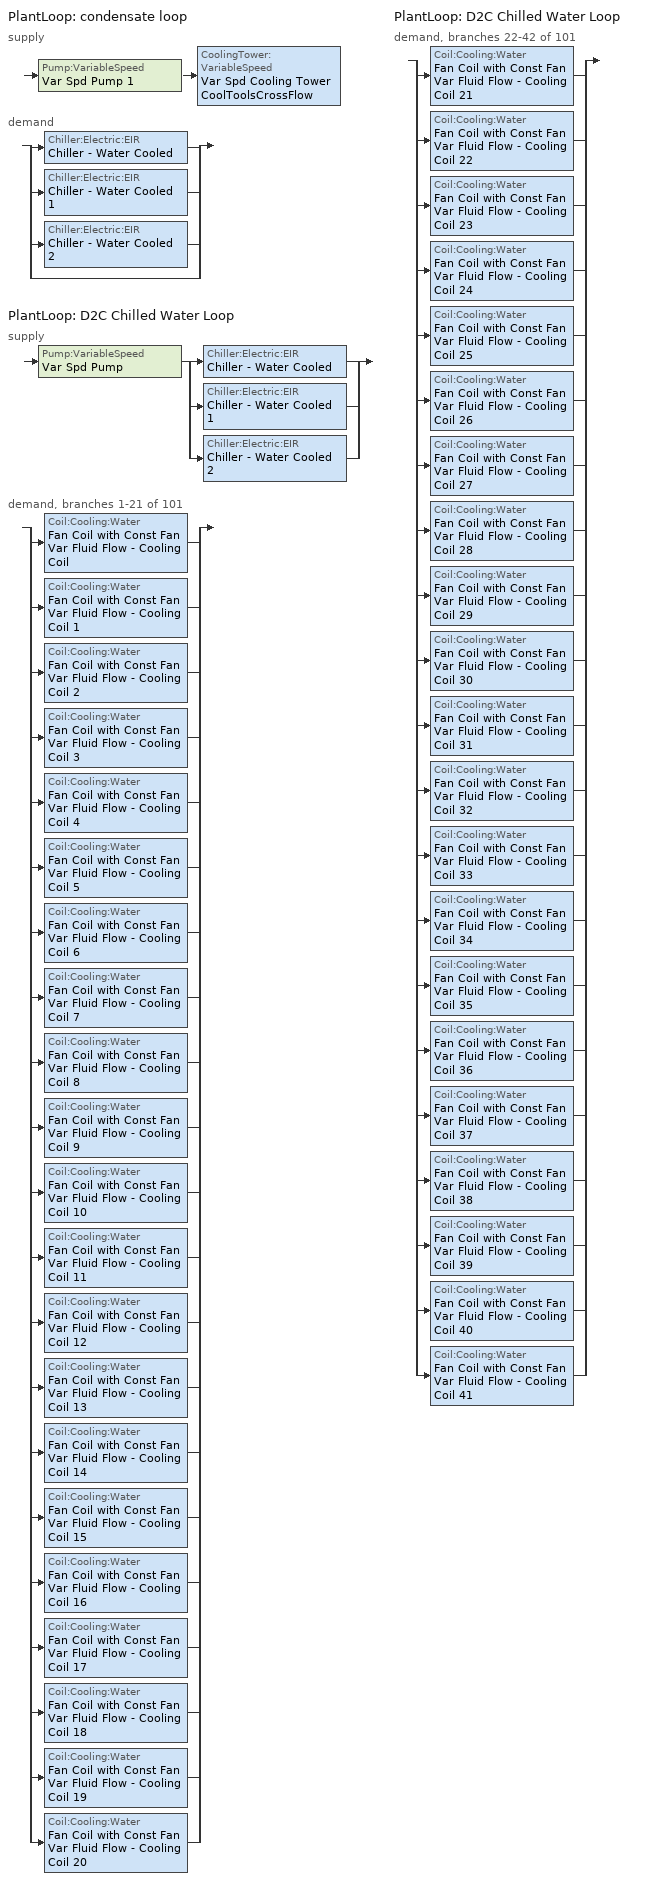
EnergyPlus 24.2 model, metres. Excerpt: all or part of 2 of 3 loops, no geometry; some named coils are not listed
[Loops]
PlantLoop 'condensate loop'
 supply: Pump:VariableSpeed 'Var Spd Pump 1' > CoolingTower:VariableSpeed 'Var Spd Cooling Tower CoolToolsCrossFlow'
 demand: split
  | Chiller:Electric:EIR 'Chiller - Water Cooled'
  | Chiller:Electric:EIR 'Chiller - Water Cooled 1'
  | Chiller:Electric:EIR 'Chiller - Water Cooled 2'
  | bypass
PlantLoop 'D2C Chilled Water Loop'
 supply: Pump:VariableSpeed 'Var Spd Pump' > split
  | Chiller:Electric:EIR 'Chiller - Water Cooled'
  | Chiller:Electric:EIR 'Chiller - Water Cooled 1'
  | Chiller:Electric:EIR 'Chiller - Water Cooled 2'
 demand, branches 1-21 of 101: split
  | Coil:Cooling:Water 'Fan Coil with Const Fan Var Fluid Flow - Cooling Coil'
  | Coil:Cooling:Water 'Fan Coil with Const Fan Var Fluid Flow - Cooling Coil 1'
  | Coil:Cooling:Water 'Fan Coil with Const Fan Var Fluid Flow - Cooling Coil 2'
  | Coil:Cooling:Water 'Fan Coil with Const Fan Var Fluid Flow - Cooling Coil 3'
  | Coil:Cooling:Water 'Fan Coil with Const Fan Var Fluid Flow - Cooling Coil 4'
  | Coil:Cooling:Water 'Fan Coil with Const Fan Var Fluid Flow - Cooling Coil 5'
  | Coil:Cooling:Water 'Fan Coil with Const Fan Var Fluid Flow - Cooling Coil 6'
  | Coil:Cooling:Water 'Fan Coil with Const Fan Var Fluid Flow - Cooling Coil 7'
  | Coil:Cooling:Water 'Fan Coil with Const Fan Var Fluid Flow - Cooling Coil 8'
  | Coil:Cooling:Water 'Fan Coil with Const Fan Var Fluid Flow - Cooling Coil 9'
  | Coil:Cooling:Water 'Fan Coil with Const Fan Var Fluid Flow - Cooling Coil 10'
  | Coil:Cooling:Water 'Fan Coil with Const Fan Var Fluid Flow - Cooling Coil 11'
  | Coil:Cooling:Water 'Fan Coil with Const Fan Var Fluid Flow - Cooling Coil 12'
  | Coil:Cooling:Water 'Fan Coil with Const Fan Var Fluid Flow - Cooling Coil 13'
  | Coil:Cooling:Water 'Fan Coil with Const Fan Var Fluid Flow - Cooling Coil 14'
  | Coil:Cooling:Water 'Fan Coil with Const Fan Var Fluid Flow - Cooling Coil 15'
  | Coil:Cooling:Water 'Fan Coil with Const Fan Var Fluid Flow - Cooling Coil 16'
  | Coil:Cooling:Water 'Fan Coil with Const Fan Var Fluid Flow - Cooling Coil 17'
  | Coil:Cooling:Water 'Fan Coil with Const Fan Var Fluid Flow - Cooling Coil 18'
  | Coil:Cooling:Water 'Fan Coil with Const Fan Var Fluid Flow - Cooling Coil 19'
  | Coil:Cooling:Water 'Fan Coil with Const Fan Var Fluid Flow - Cooling Coil 20'
PlantLoop 'D2C Chilled Water Loop'
 demand, branches 22-42 of 101: split
  | Coil:Cooling:Water 'Fan Coil with Const Fan Var Fluid Flow - Cooling Coil 21'
  | Coil:Cooling:Water 'Fan Coil with Const Fan Var Fluid Flow - Cooling Coil 22'
  | Coil:Cooling:Water 'Fan Coil with Const Fan Var Fluid Flow - Cooling Coil 23'
  | Coil:Cooling:Water 'Fan Coil with Const Fan Var Fluid Flow - Cooling Coil 24'
  | Coil:Cooling:Water 'Fan Coil with Const Fan Var Fluid Flow - Cooling Coil 25'
  | Coil:Cooling:Water 'Fan Coil with Const Fan Var Fluid Flow - Cooling Coil 26'
  | Coil:Cooling:Water 'Fan Coil with Const Fan Var Fluid Flow - Cooling Coil 27'
  | Coil:Cooling:Water 'Fan Coil with Const Fan Var Fluid Flow - Cooling Coil 28'
  | Coil:Cooling:Water 'Fan Coil with Const Fan Var Fluid Flow - Cooling Coil 29'
  | Coil:Cooling:Water 'Fan Coil with Const Fan Var Fluid Flow - Cooling Coil 30'
  | Coil:Cooling:Water 'Fan Coil with Const Fan Var Fluid Flow - Cooling Coil 31'
  | Coil:Cooling:Water 'Fan Coil with Const Fan Var Fluid Flow - Cooling Coil 32'
  | Coil:Cooling:Water 'Fan Coil with Const Fan Var Fluid Flow - Cooling Coil 33'
  | Coil:Cooling:Water 'Fan Coil with Const Fan Var Fluid Flow - Cooling Coil 34'
  | Coil:Cooling:Water 'Fan Coil with Const Fan Var Fluid Flow - Cooling Coil 35'
  | Coil:Cooling:Water 'Fan Coil with Const Fan Var Fluid Flow - Cooling Coil 36'
  | Coil:Cooling:Water 'Fan Coil with Const Fan Var Fluid Flow - Cooling Coil 37'
  | Coil:Cooling:Water 'Fan Coil with Const Fan Var Fluid Flow - Cooling Coil 38'
  | Coil:Cooling:Water 'Fan Coil with Const Fan Var Fluid Flow - Cooling Coil 39'
  | Coil:Cooling:Water 'Fan Coil with Const Fan Var Fluid Flow - Cooling Coil 40'
  | Coil:Cooling:Water 'Fan Coil with Const Fan Var Fluid Flow - Cooling Coil 41'
[ZoneControl:Thermostat] Temperature Difference Between Cutout And Setpoint {deltaC}=0
Name | Zone or ZoneList | Control Type Schedule | Control 1
Thermal Zone_Aisle 1 Thermostat | Thermal Zone_Aisle 1 | Thermal Zone_Aisle 1 Thermostat Schedule | Thermostat Setpoint Dual Setpoint 1
Thermal Zone_Aisle 10 Thermostat | Thermal Zone_Aisle 10 | Thermal Zone_Aisle 10 Thermostat Schedule | Thermostat Setpoint Dual Setpoint 118
Thermal Zone_Aisle 11 Thermostat | Thermal Zone_Aisle 11 | Thermal Zone_Aisle 11 Thermostat Schedule | Thermostat Setpoint Dual Setpoint 119
Thermal Zone_Aisle 12 Thermostat | Thermal Zone_Aisle 12 | Thermal Zone_Aisle 12 Thermostat Schedule | Thermostat Setpoint Dual Setpoint 120
Thermal Zone_Aisle 13 Thermostat | Thermal Zone_Aisle 13 | Thermal Zone_Aisle 13 Thermostat Schedule | Thermostat Setpoint Dual Setpoint 121
Thermal Zone_Aisle 14 Thermostat | Thermal Zone_Aisle 14 | Thermal Zone_Aisle 14 Thermostat Schedule | Thermostat Setpoint Dual Setpoint 122
Thermal Zone_Aisle 15 Thermostat | Thermal Zone_Aisle 15 | Thermal Zone_Aisle 15 Thermostat Schedule | Thermostat Setpoint Dual Setpoint 123
Thermal Zone_Aisle 16 Thermostat | Thermal Zone_Aisle 16 | Thermal Zone_Aisle 16 Thermostat Schedule | Thermostat Setpoint Dual Setpoint 124
Thermal Zone_Aisle 17 Thermostat | Thermal Zone_Aisle 17 | Thermal Zone_Aisle 17 Thermostat Schedule | Thermostat Setpoint Dual Setpoint 125
Thermal Zone_Aisle 18 Thermostat | Thermal Zone_Aisle 18 | Thermal Zone_Aisle 18 Thermostat Schedule | Thermostat Setpoint Dual Setpoint 126
Thermal Zone_Aisle 19 Thermostat | Thermal Zone_Aisle 19 | Thermal Zone_Aisle 19 Thermostat Schedule | Thermostat Setpoint Dual Setpoint 127
Thermal Zone_Aisle 2 Thermostat | Thermal Zone_Aisle 2 | Thermal Zone_Aisle 2 Thermostat Schedule | Thermostat Setpoint Dual Setpoint 110
Thermal Zone_Aisle 20 Thermostat | Thermal Zone_Aisle 20 | Thermal Zone_Aisle 20 Thermostat Schedule | Thermostat Setpoint Dual Setpoint 128
Thermal Zone_Aisle 21 Thermostat | Thermal Zone_Aisle 21 | Thermal Zone_Aisle 21 Thermostat Schedule | Thermostat Setpoint Dual Setpoint 129
Thermal Zone_Aisle 22 Thermostat | Thermal Zone_Aisle 22 | Thermal Zone_Aisle 22 Thermostat Schedule | Thermostat Setpoint Dual Setpoint 130
Thermal Zone_Aisle 23 Thermostat | Thermal Zone_Aisle 23 | Thermal Zone_Aisle 23 Thermostat Schedule | Thermostat Setpoint Dual Setpoint 131
Thermal Zone_Aisle 24 Thermostat | Thermal Zone_Aisle 24 | Thermal Zone_Aisle 24 Thermostat Schedule | Thermostat Setpoint Dual Setpoint 132
Thermal Zone_Aisle 25 Thermostat | Thermal Zone_Aisle 25 | Thermal Zone_Aisle 25 Thermostat Schedule | Thermostat Setpoint Dual Setpoint 133
Thermal Zone_Aisle 26 Thermostat | Thermal Zone_Aisle 26 | Thermal Zone_Aisle 26 Thermostat Schedule | Thermostat Setpoint Dual Setpoint 134
Thermal Zone_Aisle 27 Thermostat | Thermal Zone_Aisle 27 | Thermal Zone_Aisle 27 Thermostat Schedule | Thermostat Setpoint Dual Setpoint 135
Thermal Zone_Aisle 28 Thermostat | Thermal Zone_Aisle 28 | Thermal Zone_Aisle 28 Thermostat Schedule | Thermostat Setpoint Dual Setpoint 136
Thermal Zone_Aisle 29 Thermostat | Thermal Zone_Aisle 29 | Thermal Zone_Aisle 29 Thermostat Schedule | Thermostat Setpoint Dual Setpoint 137
Thermal Zone_Aisle 3 Thermostat | Thermal Zone_Aisle 3 | Thermal Zone_Aisle 3 Thermostat Schedule | Thermostat Setpoint Dual Setpoint 111
Thermal Zone_Aisle 30 Thermostat | Thermal Zone_Aisle 30 | Thermal Zone_Aisle 30 Thermostat Schedule | Thermostat Setpoint Dual Setpoint 138
Thermal Zone_Aisle 31 Thermostat | Thermal Zone_Aisle 31 | Thermal Zone_Aisle 31 Thermostat Schedule | Thermostat Setpoint Dual Setpoint 139
Thermal Zone_Aisle 32 Thermostat | Thermal Zone_Aisle 32 | Thermal Zone_Aisle 32 Thermostat Schedule | Thermostat Setpoint Dual Setpoint 140
Thermal Zone_Aisle 33 Thermostat | Thermal Zone_Aisle 33 | Thermal Zone_Aisle 33 Thermostat Schedule | Thermostat Setpoint Dual Setpoint 141
Thermal Zone_Aisle 34 Thermostat | Thermal Zone_Aisle 34 | Thermal Zone_Aisle 34 Thermostat Schedule | Thermostat Setpoint Dual Setpoint 142
Thermal Zone_Aisle 35 Thermostat | Thermal Zone_Aisle 35 | Thermal Zone_Aisle 35 Thermostat Schedule | Thermostat Setpoint Dual Setpoint 143
Thermal Zone_Aisle 36 Thermostat | Thermal Zone_Aisle 36 | Thermal Zone_Aisle 36 Thermostat Schedule | Thermostat Setpoint Dual Setpoint 144
Thermal Zone_Aisle 37 Thermostat | Thermal Zone_Aisle 37 | Thermal Zone_Aisle 37 Thermostat Schedule | Thermostat Setpoint Dual Setpoint 145
Thermal Zone_Aisle 38 Thermostat | Thermal Zone_Aisle 38 | Thermal Zone_Aisle 38 Thermostat Schedule | Thermostat Setpoint Dual Setpoint 146
Thermal Zone_Aisle 39 Thermostat | Thermal Zone_Aisle 39 | Thermal Zone_Aisle 39 Thermostat Schedule | Thermostat Setpoint Dual Setpoint 147
Thermal Zone_Aisle 4 Thermostat | Thermal Zone_Aisle 4 | Thermal Zone_Aisle 4 Thermostat Schedule | Thermostat Setpoint Dual Setpoint 112
Thermal Zone_Aisle 40 Thermostat | Thermal Zone_Aisle 40 | Thermal Zone_Aisle 40 Thermostat Schedule | Thermostat Setpoint Dual Setpoint 148
Thermal Zone_Aisle 41 Thermostat | Thermal Zone_Aisle 41 | Thermal Zone_Aisle 41 Thermostat Schedule | Thermostat Setpoint Dual Setpoint 149
Thermal Zone_Aisle 43 Thermostat | Thermal Zone_Aisle 43 | Thermal Zone_Aisle 43 Thermostat Schedule | Thermostat Setpoint Dual Setpoint 151
Thermal Zone_Aisle 5 Thermostat | Thermal Zone_Aisle 5 | Thermal Zone_Aisle 5 Thermostat Schedule | Thermostat Setpoint Dual Setpoint 113
Thermal Zone_Aisle 6 Thermostat | Thermal Zone_Aisle 6 | Thermal Zone_Aisle 6 Thermostat Schedule | Thermostat Setpoint Dual Setpoint 114
Thermal Zone_Aisle 7 Thermostat | Thermal Zone_Aisle 7 | Thermal Zone_Aisle 7 Thermostat Schedule | Thermostat Setpoint Dual Setpoint 115
Thermal Zone_Aisle 8 Thermostat | Thermal Zone_Aisle 8 | Thermal Zone_Aisle 8 Thermostat Schedule | Thermostat Setpoint Dual Setpoint 116
Thermal Zone_Aisle 9 Thermostat | Thermal Zone_Aisle 9 | Thermal Zone_Aisle 9 Thermostat Schedule | Thermostat Setpoint Dual Setpoint 117
[ThermostatSetpoint:SingleCooling] Setpoint Temperature Schedule=Thermostart cooling
Thermostat Setpoint Dual Setpoint 1; Thermostat Setpoint Dual Setpoint 118; Thermostat Setpoint Dual Setpoint 119; Thermostat Setpoint Dual Setpoint 120; Thermostat Setpoint Dual Setpoint 121; Thermostat Setpoint Dual Setpoint 122; Thermostat Setpoint Dual Setpoint 123; Thermostat Setpoint Dual Setpoint 124; Thermostat Setpoint Dual Setpoint 125; Thermostat Setpoint Dual Setpoint 126; Thermostat Setpoint Dual Setpoint 127; Thermostat Setpoint Dual Setpoint 110; Thermostat Setpoint Dual Setpoint 128; Thermostat Setpoint Dual Setpoint 129; Thermostat Setpoint Dual Setpoint 130; Thermostat Setpoint Dual Setpoint 131; Thermostat Setpoint Dual Setpoint 132; Thermostat Setpoint Dual Setpoint 133; Thermostat Setpoint Dual Setpoint 134; Thermostat Setpoint Dual Setpoint 135; Thermostat Setpoint Dual Setpoint 136; Thermostat Setpoint Dual Setpoint 137; Thermostat Setpoint Dual Setpoint 111; Thermostat Setpoint Dual Setpoint 138; Thermostat Setpoint Dual Setpoint 139; Thermostat Setpoint Dual Setpoint 140; Thermostat Setpoint Dual Setpoint 141; Thermostat Setpoint Dual Setpoint 142; Thermostat Setpoint Dual Setpoint 143; Thermostat Setpoint Dual Setpoint 144; Thermostat Setpoint Dual Setpoint 145; Thermostat Setpoint Dual Setpoint 146; Thermostat Setpoint Dual Setpoint 147; Thermostat Setpoint Dual Setpoint 112; Thermostat Setpoint Dual Setpoint 148; Thermostat Setpoint Dual Setpoint 149; Thermostat Setpoint Dual Setpoint 151; Thermostat Setpoint Dual Setpoint 113; Thermostat Setpoint Dual Setpoint 114; Thermostat Setpoint Dual Setpoint 115; Thermostat Setpoint Dual Setpoint 116; Thermostat Setpoint Dual Setpoint 117
[ZoneHVAC:Dehumidifier:DX] Rated Water Removal {L/day}=50.16; Rated Energy Factor {L/kWh}=3.412; Rated Air Flow Rate {m3/s}=0.12036; Water Removal Curve=Dehumidifier Water Removal Curve; Energy Factor Curve=Dehumidifier Energy Factor Curve; Part Load Fraction Correlation Curve=Dehumidifier Part Load Curve; Minimum Dry-Bulb Temperature for Dehumidifier Operation {C}=20; Maximum Dry-Bulb Temperature for Dehumidifier Operation {C}=60; Off-Cycle Parasitic Electric Load {W}=0
Name | Availability Schedule
Zone HVAC Dehumidifier | RH Setpoint
Zone HVAC Dehumidifier 16; Zone HVAC Dehumidifier 8; Zone HVAC Dehumidifier 7; Zone HVAC Dehumidifier 14; Zone HVAC Dehumidifier 9; Zone HVAC Dehumidifier 10; Zone HVAC Dehumidifier 11; Zone HVAC Dehumidifier 12; Zone HVAC Dehumidifier 13; Zone HVAC Dehumidifier 5; Zone HVAC Dehumidifier 3; Zone HVAC Dehumidifier 6; Zone HVAC Dehumidifier 31; Zone HVAC Dehumidifier 34; Zone HVAC Dehumidifier 32; Zone HVAC Dehumidifier 33; Zone HVAC Dehumidifier 39; Zone HVAC Dehumidifier 38; Zone HVAC Dehumidifier 37; Zone HVAC Dehumidifier 36; Zone HVAC Dehumidifier 20; Zone HVAC Dehumidifier 2; Zone HVAC Dehumidifier 35; Zone HVAC Dehumidifier 30; Zone HVAC Dehumidifier 28; Zone HVAC Dehumidifier 24; Zone HVAC Dehumidifier 29; Zone HVAC Dehumidifier 21; Zone HVAC Dehumidifier 25; Zone HVAC Dehumidifier 26; Zone HVAC Dehumidifier 23; Zone HVAC Dehumidifier 22; Zone HVAC Dehumidifier 1; Zone HVAC Dehumidifier 27; Zone HVAC Dehumidifier 40; Zone HVAC Dehumidifier 41; Zone HVAC Dehumidifier 4; Zone HVAC Dehumidifier 19; Zone HVAC Dehumidifier 15; Zone HVAC Dehumidifier 17; Zone HVAC Dehumidifier 18 | ITE Load Schedule
[Fan:ConstantVolume] Availability Schedule=ITE Load Schedule; Fan Total Efficiency=1; Pressure Rise {Pa}=0.0001; Maximum Flow Rate {m3/s}=AutoSize; Motor Efficiency=1; Motor In Airstream Fraction=0
Fan Coil with Const Fan Var Fluid Flow - Fan; Fan Coil with Const Fan Var Fluid Flow - Fan 98; Fan Coil with Const Fan Var Fluid Flow - Fan 90; Fan Coil with Const Fan Var Fluid Flow - Fan 89; Fan Coil with Const Fan Var Fluid Flow - Fan 96; Fan Coil with Const Fan Var Fluid Flow - Fan 91; Fan Coil with Const Fan Var Fluid Flow - Fan 92; Fan Coil with Const Fan Var Fluid Flow - Fan 93; Fan Coil with Const Fan Var Fluid Flow - Fan 94; Fan Coil with Const Fan Var Fluid Flow - Fan 95; Fan Coil with Const Fan Var Fluid Flow - Fan 87; Fan Coil with Const Fan Var Fluid Flow - Fan 85; Fan Coil with Const Fan Var Fluid Flow - Fan 88; Fan Coil with Const Fan Var Fluid Flow - Fan 113; Fan Coil with Const Fan Var Fluid Flow - Fan 116; Fan Coil with Const Fan Var Fluid Flow - Fan 114; Fan Coil with Const Fan Var Fluid Flow - Fan 115; Fan Coil with Const Fan Var Fluid Flow - Fan 121; Fan Coil with Const Fan Var Fluid Flow - Fan 120; Fan Coil with Const Fan Var Fluid Flow - Fan 119; Fan Coil with Const Fan Var Fluid Flow - Fan 118; Fan Coil with Const Fan Var Fluid Flow - Fan 102; Fan Coil with Const Fan Var Fluid Flow - Fan 84; Fan Coil with Const Fan Var Fluid Flow - Fan 117; Fan Coil with Const Fan Var Fluid Flow - Fan 112; Fan Coil with Const Fan Var Fluid Flow - Fan 110; Fan Coil with Const Fan Var Fluid Flow - Fan 106; Fan Coil with Const Fan Var Fluid Flow - Fan 111; Fan Coil with Const Fan Var Fluid Flow - Fan 103; Fan Coil with Const Fan Var Fluid Flow - Fan 107; Fan Coil with Const Fan Var Fluid Flow - Fan 108; Fan Coil with Const Fan Var Fluid Flow - Fan 105; Fan Coil with Const Fan Var Fluid Flow - Fan 104; Fan Coil with Const Fan Var Fluid Flow - Fan 86; Fan Coil with Const Fan Var Fluid Flow - Fan 109; Fan Coil with Const Fan Var Fluid Flow - Fan 122; Fan Coil with Const Fan Var Fluid Flow - Fan 123; Fan Coil with Const Fan Var Fluid Flow - Fan 83; Fan Coil with Const Fan Var Fluid Flow - Fan 101; Fan Coil with Const Fan Var Fluid Flow - Fan 97; Fan Coil with Const Fan Var Fluid Flow - Fan 99; Fan Coil with Const Fan Var Fluid Flow - Fan 100
[Coil:Cooling:Water] Availability Schedule=ITE Load Schedule; Design Water Flow Rate {m3/s}=Autosize; Design Air Flow Rate {m3/s}=Autosize; Design Inlet Water Temperature {C}=Autosize; Design Inlet Air Temperature {C}=Autosize; Design Outlet Air Temperature {C}=Autosize; Design Inlet Air Humidity Ratio {kgWater/kgDryAir}=Autosize; Design Outlet Air Humidity Ratio {kgWater/kgDryAir}=Autosize; Type of Analysis=SimpleAnalysis; Heat Exchanger Configuration=CrossFlow
Fan Coil with Const Fan Var Fluid Flow - Cooling Coil; Fan Coil with Const Fan Var Fluid Flow - Cooling Coil 16; Fan Coil with Const Fan Var Fluid Flow - Cooling Coil 8; Fan Coil with Const Fan Var Fluid Flow - Cooling Coil 7; Fan Coil with Const Fan Var Fluid Flow - Cooling Coil 14; Fan Coil with Const Fan Var Fluid Flow - Cooling Coil 9; Fan Coil with Const Fan Var Fluid Flow - Cooling Coil 10; Fan Coil with Const Fan Var Fluid Flow - Cooling Coil 11; Fan Coil with Const Fan Var Fluid Flow - Cooling Coil 12; Fan Coil with Const Fan Var Fluid Flow - Cooling Coil 13; Fan Coil with Const Fan Var Fluid Flow - Cooling Coil 5; Fan Coil with Const Fan Var Fluid Flow - Cooling Coil 3; Fan Coil with Const Fan Var Fluid Flow - Cooling Coil 6; Fan Coil with Const Fan Var Fluid Flow - Cooling Coil 31; Fan Coil with Const Fan Var Fluid Flow - Cooling Coil 34; Fan Coil with Const Fan Var Fluid Flow - Cooling Coil 32; Fan Coil with Const Fan Var Fluid Flow - Cooling Coil 33; Fan Coil with Const Fan Var Fluid Flow - Cooling Coil 39; Fan Coil with Const Fan Var Fluid Flow - Cooling Coil 38; Fan Coil with Const Fan Var Fluid Flow - Cooling Coil 37; Fan Coil with Const Fan Var Fluid Flow - Cooling Coil 36; Fan Coil with Const Fan Var Fluid Flow - Cooling Coil 20; Fan Coil with Const Fan Var Fluid Flow - Cooling Coil 2; Fan Coil with Const Fan Var Fluid Flow - Cooling Coil 35; Fan Coil with Const Fan Var Fluid Flow - Cooling Coil 30; Fan Coil with Const Fan Var Fluid Flow - Cooling Coil 28; Fan Coil with Const Fan Var Fluid Flow - Cooling Coil 24; Fan Coil with Const Fan Var Fluid Flow - Cooling Coil 29; Fan Coil with Const Fan Var Fluid Flow - Cooling Coil 21; Fan Coil with Const Fan Var Fluid Flow - Cooling Coil 25; Fan Coil with Const Fan Var Fluid Flow - Cooling Coil 26; Fan Coil with Const Fan Var Fluid Flow - Cooling Coil 23; Fan Coil with Const Fan Var Fluid Flow - Cooling Coil 22; Fan Coil with Const Fan Var Fluid Flow - Cooling Coil 4; Fan Coil with Const Fan Var Fluid Flow - Cooling Coil 27; Fan Coil with Const Fan Var Fluid Flow - Cooling Coil 40; Fan Coil with Const Fan Var Fluid Flow - Cooling Coil 41; Fan Coil with Const Fan Var Fluid Flow - Cooling Coil 1; Fan Coil with Const Fan Var Fluid Flow - Cooling Coil 19; Fan Coil with Const Fan Var Fluid Flow - Cooling Coil 15; Fan Coil with Const Fan Var Fluid Flow - Cooling Coil 17; Fan Coil with Const Fan Var Fluid Flow - Cooling Coil 18
[ZoneHVAC:FourPipeFanCoil] Availability Schedule=ITE Load Schedule; Capacity Control Method=ConstantFanVariableFlow; Maximum Supply Air Flow Rate {m3/s}=Autosize; Low Speed Supply Air Flow Ratio=0.1; Medium Speed Supply Air Flow Ratio=0.2; Maximum Outdoor Air Flow Rate {m3/s}=Autosize; Maximum Cold Water Flow Rate {m3/s}=Autosize; Maximum Hot Water Flow Rate {m3/s}=Autosize; Minimum Supply Air Temperature in Cooling Mode {C}=Autosize; Maximum Supply Air Temperature in Heating Mode {C}=Autosize
Name | Supply Air Fan | Cooling Coil | Heating Coil
Fan Coil with Const Fan Var Fluid Flow | Fan Coil with Const Fan Var Fluid Flow - Fan | Fan Coil with Const Fan Var Fluid Flow - Cooling Coil | Fan Coil with Const Fan Var Fluid Flow - Heating Coil
Fan Coil with Const Fan Var Fluid Flow 16 | Fan Coil with Const Fan Var Fluid Flow - Fan 98 | Fan Coil with Const Fan Var Fluid Flow - Cooling Coil 16 | Fan Coil with Const Fan Var Fluid Flow - Heating Coil 16
Fan Coil with Const Fan Var Fluid Flow 8 | Fan Coil with Const Fan Var Fluid Flow - Fan 90 | Fan Coil with Const Fan Var Fluid Flow - Cooling Coil 8 | Fan Coil with Const Fan Var Fluid Flow - Heating Coil 8
Fan Coil with Const Fan Var Fluid Flow 7 | Fan Coil with Const Fan Var Fluid Flow - Fan 89 | Fan Coil with Const Fan Var Fluid Flow - Cooling Coil 7 | Fan Coil with Const Fan Var Fluid Flow - Heating Coil 7
Fan Coil with Const Fan Var Fluid Flow 14 | Fan Coil with Const Fan Var Fluid Flow - Fan 96 | Fan Coil with Const Fan Var Fluid Flow - Cooling Coil 14 | Fan Coil with Const Fan Var Fluid Flow - Heating Coil 14
Fan Coil with Const Fan Var Fluid Flow 9 | Fan Coil with Const Fan Var Fluid Flow - Fan 91 | Fan Coil with Const Fan Var Fluid Flow - Cooling Coil 9 | Fan Coil with Const Fan Var Fluid Flow - Heating Coil 9
Fan Coil with Const Fan Var Fluid Flow 10 | Fan Coil with Const Fan Var Fluid Flow - Fan 92 | Fan Coil with Const Fan Var Fluid Flow - Cooling Coil 10 | Fan Coil with Const Fan Var Fluid Flow - Heating Coil 10
Fan Coil with Const Fan Var Fluid Flow 11 | Fan Coil with Const Fan Var Fluid Flow - Fan 93 | Fan Coil with Const Fan Var Fluid Flow - Cooling Coil 11 | Fan Coil with Const Fan Var Fluid Flow - Heating Coil 11
Fan Coil with Const Fan Var Fluid Flow 12 | Fan Coil with Const Fan Var Fluid Flow - Fan 94 | Fan Coil with Const Fan Var Fluid Flow - Cooling Coil 12 | Fan Coil with Const Fan Var Fluid Flow - Heating Coil 12
Fan Coil with Const Fan Var Fluid Flow 13 | Fan Coil with Const Fan Var Fluid Flow - Fan 95 | Fan Coil with Const Fan Var Fluid Flow - Cooling Coil 13 | Fan Coil with Const Fan Var Fluid Flow - Heating Coil 13
Fan Coil with Const Fan Var Fluid Flow 5 | Fan Coil with Const Fan Var Fluid Flow - Fan 87 | Fan Coil with Const Fan Var Fluid Flow - Cooling Coil 5 | Fan Coil with Const Fan Var Fluid Flow - Heating Coil 5
Fan Coil with Const Fan Var Fluid Flow 3 | Fan Coil with Const Fan Var Fluid Flow - Fan 85 | Fan Coil with Const Fan Var Fluid Flow - Cooling Coil 3 | Fan Coil with Const Fan Var Fluid Flow - Heating Coil 3
Fan Coil with Const Fan Var Fluid Flow 6 | Fan Coil with Const Fan Var Fluid Flow - Fan 88 | Fan Coil with Const Fan Var Fluid Flow - Cooling Coil 6 | Fan Coil with Const Fan Var Fluid Flow - Heating Coil 6
Fan Coil with Const Fan Var Fluid Flow 31 | Fan Coil with Const Fan Var Fluid Flow - Fan 113 | Fan Coil with Const Fan Var Fluid Flow - Cooling Coil 31 | Fan Coil with Const Fan Var Fluid Flow - Heating Coil 31
Fan Coil with Const Fan Var Fluid Flow 34 | Fan Coil with Const Fan Var Fluid Flow - Fan 116 | Fan Coil with Const Fan Var Fluid Flow - Cooling Coil 34 | Fan Coil with Const Fan Var Fluid Flow - Heating Coil 34
Fan Coil with Const Fan Var Fluid Flow 32 | Fan Coil with Const Fan Var Fluid Flow - Fan 114 | Fan Coil with Const Fan Var Fluid Flow - Cooling Coil 32 | Fan Coil with Const Fan Var Fluid Flow - Heating Coil 32
Fan Coil with Const Fan Var Fluid Flow 33 | Fan Coil with Const Fan Var Fluid Flow - Fan 115 | Fan Coil with Const Fan Var Fluid Flow - Cooling Coil 33 | Fan Coil with Const Fan Var Fluid Flow - Heating Coil 33
Fan Coil with Const Fan Var Fluid Flow 39 | Fan Coil with Const Fan Var Fluid Flow - Fan 121 | Fan Coil with Const Fan Var Fluid Flow - Cooling Coil 39 | Fan Coil with Const Fan Var Fluid Flow - Heating Coil 39
Fan Coil with Const Fan Var Fluid Flow 38 | Fan Coil with Const Fan Var Fluid Flow - Fan 120 | Fan Coil with Const Fan Var Fluid Flow - Cooling Coil 38 | Fan Coil with Const Fan Var Fluid Flow - Heating Coil 38
Fan Coil with Const Fan Var Fluid Flow 37 | Fan Coil with Const Fan Var Fluid Flow - Fan 119 | Fan Coil with Const Fan Var Fluid Flow - Cooling Coil 37 | Fan Coil with Const Fan Var Fluid Flow - Heating Coil 37
Fan Coil with Const Fan Var Fluid Flow 36 | Fan Coil with Const Fan Var Fluid Flow - Fan 118 | Fan Coil with Const Fan Var Fluid Flow - Cooling Coil 36 | Fan Coil with Const Fan Var Fluid Flow - Heating Coil 36
Fan Coil with Const Fan Var Fluid Flow 20 | Fan Coil with Const Fan Var Fluid Flow - Fan 102 | Fan Coil with Const Fan Var Fluid Flow - Cooling Coil 20 | Fan Coil with Const Fan Var Fluid Flow - Heating Coil 20
Fan Coil with Const Fan Var Fluid Flow 2 | Fan Coil with Const Fan Var Fluid Flow - Fan 84 | Fan Coil with Const Fan Var Fluid Flow - Cooling Coil 2 | Fan Coil with Const Fan Var Fluid Flow - Heating Coil 2
Fan Coil with Const Fan Var Fluid Flow 35 | Fan Coil with Const Fan Var Fluid Flow - Fan 117 | Fan Coil with Const Fan Var Fluid Flow - Cooling Coil 35 | Fan Coil with Const Fan Var Fluid Flow - Heating Coil 35
Fan Coil with Const Fan Var Fluid Flow 30 | Fan Coil with Const Fan Var Fluid Flow - Fan 112 | Fan Coil with Const Fan Var Fluid Flow - Cooling Coil 30 | Fan Coil with Const Fan Var Fluid Flow - Heating Coil 30
Fan Coil with Const Fan Var Fluid Flow 28 | Fan Coil with Const Fan Var Fluid Flow - Fan 110 | Fan Coil with Const Fan Var Fluid Flow - Cooling Coil 28 | Fan Coil with Const Fan Var Fluid Flow - Heating Coil 28
Fan Coil with Const Fan Var Fluid Flow 24 | Fan Coil with Const Fan Var Fluid Flow - Fan 106 | Fan Coil with Const Fan Var Fluid Flow - Cooling Coil 24 | Fan Coil with Const Fan Var Fluid Flow - Heating Coil 24
Fan Coil with Const Fan Var Fluid Flow 29 | Fan Coil with Const Fan Var Fluid Flow - Fan 111 | Fan Coil with Const Fan Var Fluid Flow - Cooling Coil 29 | Fan Coil with Const Fan Var Fluid Flow - Heating Coil 29
Fan Coil with Const Fan Var Fluid Flow 21 | Fan Coil with Const Fan Var Fluid Flow - Fan 103 | Fan Coil with Const Fan Var Fluid Flow - Cooling Coil 21 | Fan Coil with Const Fan Var Fluid Flow - Heating Coil 21
Fan Coil with Const Fan Var Fluid Flow 25 | Fan Coil with Const Fan Var Fluid Flow - Fan 107 | Fan Coil with Const Fan Var Fluid Flow - Cooling Coil 25 | Fan Coil with Const Fan Var Fluid Flow - Heating Coil 25
Fan Coil with Const Fan Var Fluid Flow 26 | Fan Coil with Const Fan Var Fluid Flow - Fan 108 | Fan Coil with Const Fan Var Fluid Flow - Cooling Coil 26 | Fan Coil with Const Fan Var Fluid Flow - Heating Coil 26
Fan Coil with Const Fan Var Fluid Flow 23 | Fan Coil with Const Fan Var Fluid Flow - Fan 105 | Fan Coil with Const Fan Var Fluid Flow - Cooling Coil 23 | Fan Coil with Const Fan Var Fluid Flow - Heating Coil 23
Fan Coil with Const Fan Var Fluid Flow 22 | Fan Coil with Const Fan Var Fluid Flow - Fan 104 | Fan Coil with Const Fan Var Fluid Flow - Cooling Coil 22 | Fan Coil with Const Fan Var Fluid Flow - Heating Coil 22
Fan Coil with Const Fan Var Fluid Flow 4 | Fan Coil with Const Fan Var Fluid Flow - Fan 86 | Fan Coil with Const Fan Var Fluid Flow - Cooling Coil 4 | Fan Coil with Const Fan Var Fluid Flow - Heating Coil 4
Fan Coil with Const Fan Var Fluid Flow 27 | Fan Coil with Const Fan Var Fluid Flow - Fan 109 | Fan Coil with Const Fan Var Fluid Flow - Cooling Coil 27 | Fan Coil with Const Fan Var Fluid Flow - Heating Coil 27
Fan Coil with Const Fan Var Fluid Flow 40 | Fan Coil with Const Fan Var Fluid Flow - Fan 122 | Fan Coil with Const Fan Var Fluid Flow - Cooling Coil 40 | Fan Coil with Const Fan Var Fluid Flow - Heating Coil 40
Fan Coil with Const Fan Var Fluid Flow 41 | Fan Coil with Const Fan Var Fluid Flow - Fan 123 | Fan Coil with Const Fan Var Fluid Flow - Cooling Coil 41 | Fan Coil with Const Fan Var Fluid Flow - Heating Coil 41
Fan Coil with Const Fan Var Fluid Flow 1 | Fan Coil with Const Fan Var Fluid Flow - Fan 83 | Fan Coil with Const Fan Var Fluid Flow - Cooling Coil 1 | Fan Coil with Const Fan Var Fluid Flow - Heating Coil 1
Fan Coil with Const Fan Var Fluid Flow 19 | Fan Coil with Const Fan Var Fluid Flow - Fan 101 | Fan Coil with Const Fan Var Fluid Flow - Cooling Coil 19 | Fan Coil with Const Fan Var Fluid Flow - Heating Coil 19
Fan Coil with Const Fan Var Fluid Flow 15 | Fan Coil with Const Fan Var Fluid Flow - Fan 97 | Fan Coil with Const Fan Var Fluid Flow - Cooling Coil 15 | Fan Coil with Const Fan Var Fluid Flow - Heating Coil 15
Fan Coil with Const Fan Var Fluid Flow 17 | Fan Coil with Const Fan Var Fluid Flow - Fan 99 | Fan Coil with Const Fan Var Fluid Flow - Cooling Coil 17 | Fan Coil with Const Fan Var Fluid Flow - Heating Coil 17
Fan Coil with Const Fan Var Fluid Flow 18 | Fan Coil with Const Fan Var Fluid Flow - Fan 100 | Fan Coil with Const Fan Var Fluid Flow - Cooling Coil 18 | Fan Coil with Const Fan Var Fluid Flow - Heating Coil 18
[Zone equipment]
Thermal Zone_Aisle 1: Zone HVAC Dehumidifier, Fan Coil with Const Fan Var Fluid Flow
Thermal Zone_Aisle 10: Zone HVAC Dehumidifier 16, Fan Coil with Const Fan Var Fluid Flow 16
Thermal Zone_Aisle 11: Zone HVAC Dehumidifier 8, Fan Coil with Const Fan Var Fluid Flow 8
Thermal Zone_Aisle 12: Zone HVAC Dehumidifier 7, Fan Coil with Const Fan Var Fluid Flow 7
Thermal Zone_Aisle 13: Zone HVAC Dehumidifier 14, Fan Coil with Const Fan Var Fluid Flow 14
Thermal Zone_Aisle 14: Zone HVAC Dehumidifier 9, Fan Coil with Const Fan Var Fluid Flow 9
Thermal Zone_Aisle 15: Zone HVAC Dehumidifier 10, Fan Coil with Const Fan Var Fluid Flow 10
Thermal Zone_Aisle 16: Zone HVAC Dehumidifier 11, Fan Coil with Const Fan Var Fluid Flow 11
Thermal Zone_Aisle 17: Zone HVAC Dehumidifier 12, Fan Coil with Const Fan Var Fluid Flow 12
Thermal Zone_Aisle 18: Zone HVAC Dehumidifier 13, Fan Coil with Const Fan Var Fluid Flow 13
Thermal Zone_Aisle 19: Zone HVAC Dehumidifier 5, Fan Coil with Const Fan Var Fluid Flow 5
Thermal Zone_Aisle 2: Zone HVAC Dehumidifier 3, Fan Coil with Const Fan Var Fluid Flow 3
Thermal Zone_Aisle 20: Zone HVAC Dehumidifier 6, Fan Coil with Const Fan Var Fluid Flow 6
Thermal Zone_Aisle 21: Zone HVAC Dehumidifier 31, Fan Coil with Const Fan Var Fluid Flow 31
Thermal Zone_Aisle 22: Zone HVAC Dehumidifier 34, Fan Coil with Const Fan Var Fluid Flow 34
Thermal Zone_Aisle 23: Zone HVAC Dehumidifier 32, Fan Coil with Const Fan Var Fluid Flow 32
Thermal Zone_Aisle 24: Zone HVAC Dehumidifier 33, Fan Coil with Const Fan Var Fluid Flow 33
Thermal Zone_Aisle 25: Zone HVAC Dehumidifier 39, Fan Coil with Const Fan Var Fluid Flow 39
Thermal Zone_Aisle 26: Zone HVAC Dehumidifier 38, Fan Coil with Const Fan Var Fluid Flow 38
Thermal Zone_Aisle 27: Zone HVAC Dehumidifier 37, Fan Coil with Const Fan Var Fluid Flow 37
Thermal Zone_Aisle 28: Zone HVAC Dehumidifier 36, Fan Coil with Const Fan Var Fluid Flow 36
Thermal Zone_Aisle 29: Zone HVAC Dehumidifier 20, Fan Coil with Const Fan Var Fluid Flow 20
Thermal Zone_Aisle 3: Zone HVAC Dehumidifier 2, Fan Coil with Const Fan Var Fluid Flow 2
Thermal Zone_Aisle 30: Zone HVAC Dehumidifier 35, Fan Coil with Const Fan Var Fluid Flow 35
Thermal Zone_Aisle 31: Zone HVAC Dehumidifier 30, Fan Coil with Const Fan Var Fluid Flow 30
Thermal Zone_Aisle 32: Zone HVAC Dehumidifier 28, Fan Coil with Const Fan Var Fluid Flow 28
Thermal Zone_Aisle 33: Zone HVAC Dehumidifier 24, Fan Coil with Const Fan Var Fluid Flow 24
Thermal Zone_Aisle 34: Zone HVAC Dehumidifier 29, Fan Coil with Const Fan Var Fluid Flow 29
Thermal Zone_Aisle 35: Zone HVAC Dehumidifier 21, Fan Coil with Const Fan Var Fluid Flow 21
Thermal Zone_Aisle 36: Zone HVAC Dehumidifier 25, Fan Coil with Const Fan Var Fluid Flow 25
Thermal Zone_Aisle 37: Zone HVAC Dehumidifier 26, Fan Coil with Const Fan Var Fluid Flow 26
Thermal Zone_Aisle 38: Zone HVAC Dehumidifier 23, Fan Coil with Const Fan Var Fluid Flow 23
Thermal Zone_Aisle 39: Zone HVAC Dehumidifier 22, Fan Coil with Const Fan Var Fluid Flow 22
Thermal Zone_Aisle 4: Zone HVAC Dehumidifier 1, Fan Coil with Const Fan Var Fluid Flow 4
Thermal Zone_Aisle 40: Zone HVAC Dehumidifier 27, Fan Coil with Const Fan Var Fluid Flow 27
Thermal Zone_Aisle 41: Zone HVAC Dehumidifier 40, Fan Coil with Const Fan Var Fluid Flow 40
Thermal Zone_Aisle 43: Zone HVAC Dehumidifier 41, Fan Coil with Const Fan Var Fluid Flow 41
Thermal Zone_Aisle 5: Zone HVAC Dehumidifier 4, Fan Coil with Const Fan Var Fluid Flow 1
Thermal Zone_Aisle 6: Zone HVAC Dehumidifier 19, Fan Coil with Const Fan Var Fluid Flow 19
Thermal Zone_Aisle 7: Zone HVAC Dehumidifier 15, Fan Coil with Const Fan Var Fluid Flow 15
Thermal Zone_Aisle 8: Zone HVAC Dehumidifier 17, Fan Coil with Const Fan Var Fluid Flow 17
Thermal Zone_Aisle 9: Zone HVAC Dehumidifier 18, Fan Coil with Const Fan Var Fluid Flow 18
[Sizing:Zone] Zone Cooling Design Supply Air Temperature Input Method=SupplyAirTemperature; Zone Cooling Design Supply Air Temperature {C}=24; Zone Cooling Design Supply Air Temperature Difference {deltaC}=5; Zone Heating Design Supply Air Temperature Input Method=SupplyAirTemperature; Zone Heating Design Supply Air Temperature {C}=30; Zone Heating Design Supply Air Temperature Difference {deltaC}=11.11; Zone Cooling Design Supply Air Humidity Ratio {kgWater/kgDryAir}=0.0085; Zone Heating Design Supply Air Humidity Ratio {kgWater/kgDryAir}=0.008; Zone Heating Sizing Factor=0; Zone Cooling Sizing Factor=0.9; Cooling Design Air Flow Method=DesignDay; Cooling Design Air Flow Rate {m3/s}=0; Cooling Minimum Air Flow per Zone Floor Area {m3/s-m2}=0.000762; Cooling Minimum Air Flow {m3/s}=0; Cooling Minimum Air Flow Fraction=0; Heating Design Air Flow Method=DesignDay; Heating Design Air Flow Rate {m3/s}=0; Heating Maximum Air Flow per Zone Floor Area {m3/s-m2}=0.002032; Heating Maximum Air Flow {m3/s}=0.141576; Heating Maximum Air Flow Fraction=0.3; Account for Dedicated Outdoor Air System=No; Zone Load Sizing Method=Sensible Load Only No Latent Load; Zone Latent Cooling Design Supply Air Humidity Ratio Input Method=HumidityRatioDifference; Zone Cooling Design Supply Air Humidity Ratio Difference {kgWater/kgDryAir}=0.005; Zone Latent Heating Design Supply Air Humidity Ratio Input Method=HumidityRatioDifference; Zone Humidification Design Supply Air Humidity Ratio Difference {kgWater/kgDryAir}=0.005; Type of Space Sum to Use=Coincident
Name | Design Specification Outdoor Air Object
Thermal Zone_Aisle 1 | Thermal Zone_Aisle 1 Zero air DSOA
Thermal Zone_Aisle 10 | Thermal Zone_Aisle 10 Zero air DSOA
Thermal Zone_Aisle 11 | Thermal Zone_Aisle 11 Zero air DSOA
Thermal Zone_Aisle 12 | Thermal Zone_Aisle 12 Zero air DSOA
Thermal Zone_Aisle 13 | Thermal Zone_Aisle 13 Zero air DSOA
Thermal Zone_Aisle 14 | Thermal Zone_Aisle 14 Zero air DSOA
Thermal Zone_Aisle 15 | Thermal Zone_Aisle 15 Zero air DSOA
Thermal Zone_Aisle 16 | Thermal Zone_Aisle 16 Zero air DSOA
Thermal Zone_Aisle 17 | Thermal Zone_Aisle 17 Zero air DSOA
Thermal Zone_Aisle 18 | Thermal Zone_Aisle 18 Zero air DSOA
Thermal Zone_Aisle 19 | Thermal Zone_Aisle 19 Zero air DSOA
Thermal Zone_Aisle 2 | Thermal Zone_Aisle 2 Zero air DSOA
Thermal Zone_Aisle 20 | Thermal Zone_Aisle 20 Zero air DSOA
Thermal Zone_Aisle 21 | Thermal Zone_Aisle 21 Zero air DSOA
Thermal Zone_Aisle 22 | Thermal Zone_Aisle 22 Zero air DSOA
Thermal Zone_Aisle 23 | Thermal Zone_Aisle 23 Zero air DSOA
Thermal Zone_Aisle 24 | Thermal Zone_Aisle 24 Zero air DSOA
Thermal Zone_Aisle 25 | Thermal Zone_Aisle 25 Zero air DSOA
Thermal Zone_Aisle 26 | Thermal Zone_Aisle 26 Zero air DSOA
Thermal Zone_Aisle 27 | Thermal Zone_Aisle 27 Zero air DSOA
Thermal Zone_Aisle 28 | Thermal Zone_Aisle 28 Zero air DSOA
Thermal Zone_Aisle 29 | Thermal Zone_Aisle 29 Zero air DSOA
Thermal Zone_Aisle 3 | Thermal Zone_Aisle 3 Zero air DSOA
Thermal Zone_Aisle 30 | Thermal Zone_Aisle 30 Zero air DSOA
Thermal Zone_Aisle 31 | Thermal Zone_Aisle 31 Zero air DSOA
Thermal Zone_Aisle 32 | Thermal Zone_Aisle 32 Zero air DSOA
Thermal Zone_Aisle 33 | Thermal Zone_Aisle 33 Zero air DSOA
Thermal Zone_Aisle 34 | Thermal Zone_Aisle 34 Zero air DSOA
Thermal Zone_Aisle 35 | Thermal Zone_Aisle 35 Zero air DSOA
Thermal Zone_Aisle 36 | Thermal Zone_Aisle 36 Zero air DSOA
Thermal Zone_Aisle 37 | Thermal Zone_Aisle 37 Zero air DSOA
Thermal Zone_Aisle 38 | Thermal Zone_Aisle 38 Zero air DSOA
Thermal Zone_Aisle 39 | Thermal Zone_Aisle 39 Zero air DSOA
Thermal Zone_Aisle 4 | Thermal Zone_Aisle 4 Zero air DSOA
Thermal Zone_Aisle 40 | Thermal Zone_Aisle 40 Zero air DSOA
Thermal Zone_Aisle 41 | Thermal Zone_Aisle 41 Zero air DSOA
Thermal Zone_Aisle 43 | Thermal Zone_Aisle 43 Zero air DSOA
Thermal Zone_Aisle 5 | Thermal Zone_Aisle 5 Zero air DSOA
Thermal Zone_Aisle 6 | Thermal Zone_Aisle 6 Zero air DSOA
Thermal Zone_Aisle 7 | Thermal Zone_Aisle 7 Zero air DSOA
Thermal Zone_Aisle 8 | Thermal Zone_Aisle 8 Zero air DSOA
Thermal Zone_Aisle 9 | Thermal Zone_Aisle 9 Zero air DSOA
[DesignSpecification:OutdoorAir] Outdoor Air Method=Sum; Outdoor Air Flow per Person {m3/s-person}=0; Outdoor Air Flow per Zone Floor Area {m3/s-m2}=0; Outdoor Air Flow per Zone {m3/s}=0; Outdoor Air Flow Air Changes per Hour {1/hr}=0
Thermal Zone_Aisle 1 Zero air DSOA; Thermal Zone_Aisle 10 Zero air DSOA; Thermal Zone_Aisle 11 Zero air DSOA; Thermal Zone_Aisle 12 Zero air DSOA; Thermal Zone_Aisle 13 Zero air DSOA; Thermal Zone_Aisle 14 Zero air DSOA; Thermal Zone_Aisle 15 Zero air DSOA; Thermal Zone_Aisle 16 Zero air DSOA; Thermal Zone_Aisle 17 Zero air DSOA; Thermal Zone_Aisle 18 Zero air DSOA; Thermal Zone_Aisle 19 Zero air DSOA; Thermal Zone_Aisle 2 Zero air DSOA; Thermal Zone_Aisle 20 Zero air DSOA; Thermal Zone_Aisle 21 Zero air DSOA; Thermal Zone_Aisle 22 Zero air DSOA; Thermal Zone_Aisle 23 Zero air DSOA; Thermal Zone_Aisle 24 Zero air DSOA; Thermal Zone_Aisle 25 Zero air DSOA; Thermal Zone_Aisle 26 Zero air DSOA; Thermal Zone_Aisle 27 Zero air DSOA; Thermal Zone_Aisle 28 Zero air DSOA; Thermal Zone_Aisle 29 Zero air DSOA; Thermal Zone_Aisle 3 Zero air DSOA; Thermal Zone_Aisle 30 Zero air DSOA; Thermal Zone_Aisle 31 Zero air DSOA; Thermal Zone_Aisle 32 Zero air DSOA; Thermal Zone_Aisle 33 Zero air DSOA; Thermal Zone_Aisle 34 Zero air DSOA; Thermal Zone_Aisle 35 Zero air DSOA; Thermal Zone_Aisle 36 Zero air DSOA; Thermal Zone_Aisle 37 Zero air DSOA; Thermal Zone_Aisle 38 Zero air DSOA; Thermal Zone_Aisle 39 Zero air DSOA; Thermal Zone_Aisle 4 Zero air DSOA; Thermal Zone_Aisle 40 Zero air DSOA; Thermal Zone_Aisle 41 Zero air DSOA; Thermal Zone_Aisle 43 Zero air DSOA; Thermal Zone_Aisle 5 Zero air DSOA; Thermal Zone_Aisle 6 Zero air DSOA; Thermal Zone_Aisle 7 Zero air DSOA; Thermal Zone_Aisle 8 Zero air DSOA; Thermal Zone_Aisle 9 Zero air DSOA
[PlantLoop] Fluid Type=Water; Maximum Loop Temperature {C}=100; Minimum Loop Temperature {C}=0; Maximum Loop Flow Rate {m3/s}=Autosize; Minimum Loop Flow Rate {m3/s}=0; Plant Loop Volume {m3}=Autocalculate; Load Distribution Scheme=Optimal; Plant Loop Demand Calculation Scheme=SingleSetpoint; Common Pipe Simulation=None
Name | Plant Equipment Operation Scheme
condensate loop | condensate loop Operation Schemes
D2C Chilled Water Loop | D2C Chilled Water Loop Operation Schemes
[Sizing:Plant] Sizing Option=NonCoincident; Zone Timesteps in Averaging Window=1
Name | Loop Type | Design Loop Exit Temperature {C} | Loop Design Temperature Difference {deltaC} | Coincident Sizing Factor Mode
condensate loop | Condenser | 29 | 6 | None
D2C Chilled Water Loop | Cooling | 24 | 5 | LoopComponentSizingFactor
[Pump:VariableSpeed] Design Maximum Flow Rate {m3/s}=Autosize; Design Pump Head {Pa}=25000; Design Power Consumption {W}=Autosize; Motor Efficiency=0.9; Fraction of Motor Inefficiencies to Fluid Stream=0; Coefficient 1 of the Part Load Performance Curve=0; Coefficient 2 of the Part Load Performance Curve=1; Coefficient 3 of the Part Load Performance Curve=0; Coefficient 4 of the Part Load Performance Curve=0; Design Minimum Flow Rate {m3/s}=0; Pump Control Type=Continuous; Skin Loss Radiative Fraction=0.5; Design Power Sizing Method=PowerPerFlowPerPressure; Design Electric Power per Unit Flow Rate {W/(m3/s)}=10000; Design Shaft Power per Unit Flow Rate per Unit Head {W/((m3/s)-Pa)}=1.28205; Design Minimum Flow Rate Fraction=0
Var Spd Pump 1; Var Spd Pump
[CoolingTower:VariableSpeed]
Var Spd Cooling Tower CoolToolsCrossFlow: Model Type=CoolToolsCrossFlow; Design Inlet Air Wet-Bulb Temperature {C}=26; Design Approach Temperature {deltaC}=3.88; Design Range Temperature {deltaC}=5.5556; Design Water Flow Rate {m3/s}=Autosize; Design Air Flow Rate {m3/s}=Autosize; Design Fan Power {W}=Autosize; Fan Power Ratio Function of Air Flow Rate Ratio Curve=Var Spd Cooling Tower CoolToolsCrossFlow Fan Power Ratio Curve; Minimum Air Flow Rate Ratio=0.2; Fraction of Tower Capacity in Free Convection Regime=0.125; Basin Heater Capacity {W/K}=0; Basin Heater Setpoint Temperature {C}=2; Evaporation Loss Mode=SaturatedExit; Evaporation Loss Factor {percent/K}=0.2; Drift Loss Percent {percent}=0.0015; Blowdown Calculation Mode=ConcentrationRatio; Blowdown Concentration Ratio=3; Cell Control=MinimalCell; Sizing Factor=1
[Chiller:Electric:EIR] Reference Capacity {W}=Autosize; Reference COP {W/W}=10; Reference Leaving Chilled Water Temperature {C}=24; Reference Entering Condenser Fluid Temperature {C}=29.4; Reference Chilled Water Flow Rate {m3/s}=Autosize; Reference Condenser Fluid Flow Rate {m3/s}=Autosize; Cooling Capacity Function of Temperature Curve=Water Cooled Chiller CCFofT; Electric Input to Cooling Output Ratio Function of Temperature Curve=Water Cooled Chiller EItoCoolingOutputRatioFofT; Electric Input to Cooling Output Ratio Function of Part Load Ratio Curve=Water Cooled Chiller EItoCoolingOutputRatioFofPLR; Minimum Part Load Ratio=0.1; Maximum Part Load Ratio=1; Optimum Part Load Ratio=0.8; Minimum Unloading Ratio=0.2; Condenser Type=WaterCooled; Condenser Fan Power Ratio {W/W}=0; Fraction of Compressor Electric Consumption Rejected by Condenser=1; Leaving Chilled Water Lower Temperature Limit {C}=2; Chiller Flow Mode=NotModulated; Sizing Factor=0.35; Basin Heater Capacity {W/K}=0; Basin Heater Setpoint Temperature {C}=10; Condenser Heat Recovery Relative Capacity Fraction=1; Condenser Minimum Flow Fraction=0.2; Thermosiphon Minimum Temperature Difference=0
Name | Condenser Flow Control
Chiller - Water Cooled | ModulatedChillerPLR
Chiller - Water Cooled 1; Chiller - Water Cooled 2 | ConstantFlow
[PlantEquipmentOperationSchemes] Control Scheme Object Type 1=PlantEquipmentOperation:CoolingLoad; Control Scheme Schedule Name 1=Always On Discrete
Name | Control Scheme Name 1
condensate loop Operation Schemes | condensate loop Cooling Operation Scheme
D2C Chilled Water Loop Operation Schemes | D2C Chilled Water Loop Cooling Operation Scheme
[PlantEquipmentOperation:CoolingLoad] Load Range Lower Limit 1 {W}=0; Load Range Upper Limit 1 {W}=1000000000
Name | Range Equipment List Name 1
condensate loop Cooling Operation Scheme | condensate loop Cooling Equipment List
D2C Chilled Water Loop Cooling Operation Scheme | D2C Chilled Water Loop Cooling Equipment List
[PlantEquipmentList]
condensate loop Cooling Equipment List: CoolingTower:VariableSpeed, Var Spd Cooling Tower CoolToolsCrossFlow
D2C Chilled Water Loop Cooling Equipment List: Chiller:Electric:EIR, Chiller - Water Cooled, Chiller:Electric:EIR, Chiller - Water Cooled 1, Chiller:Electric:EIR, Chiller - Water Cooled 2
[SetpointManager:Scheduled] Control Variable=Temperature
Name | Schedule
Scheduled CHW Temp 1 | Condenser Water Temperature
Scheduled CHW Temp | Thermostart cooling
[EnergyManagementSystem:Sensor] Output:Variable or Output:Meter Index Key=Var Spd Cooling Tower CoolToolsCrossFlow
Name | Output:Variable or Output:Meter
Energy_Management_System_Sensor_3 | Cooling Tower Make Up Water Volume
Energy_Management_System_Sensor_4 | Cooling Tower Make Up Mains Water Volume
[Schedule:Day:Interval]
Schedule Day 1: No, 24:00, 24
Schedule Day 10; Schedule Day 12; Schedule Day 14: No, 24:00, 23.5
Schedule Day 4: No, 24:00, 50
Schedule Day 5: No, 24:00, 29
[Schedule:Week:Daily]
Thermostart cooling Week Rule - Jan1-Dec31: Schedule Day 1, Schedule Day 1, Schedule Day 1, Schedule Day 1, Schedule Day 1, Schedule Day 1, Schedule Day 1, Schedule Day 14, Schedule Day 10, Schedule Day 12, Schedule Day 1, Schedule Day 1
RH Setpoint Week Rule - Jan1-Dec31: Schedule Day 4, Schedule Day 4, Schedule Day 4, Schedule Day 4, Schedule Day 4, Schedule Day 4, Schedule Day 4, Schedule Day 4, Schedule Day 4, Schedule Day 4, Schedule Day 4, Schedule Day 4
Condenser Water Temperature Week Rule - Jan1-Dec31: Schedule Day 5, Schedule Day 5, Schedule Day 5, Schedule Day 5, Schedule Day 5, Schedule Day 5, Schedule Day 5, Schedule Day 5, Schedule Day 5, Schedule Day 5, Schedule Day 5, Schedule Day 5
[Schedule:Year]
Thermostart cooling: Thermostart cooling Week Rule - Jan1-Dec31, 1, 1, 12, 31
RH Setpoint: RH Setpoint Week Rule - Jan1-Dec31, 1, 1, 12, 31
Condenser Water Temperature: Condenser Water Temperature Week Rule - Jan1-Dec31, 1, 1, 12, 31
[Schedule:Compact]
Thermal Zone_Aisle 1 Thermostat Schedule; Thermal Zone_Aisle 10 Thermostat Schedule; Thermal Zone_Aisle 11 Thermostat Schedule; Thermal Zone_Aisle 12 Thermostat Schedule; Thermal Zone_Aisle 13 Thermostat Schedule; Thermal Zone_Aisle 14 Thermostat Schedule; Thermal Zone_Aisle 15 Thermostat Schedule; Thermal Zone_Aisle 16 Thermostat Schedule; Thermal Zone_Aisle 17 Thermostat Schedule; Thermal Zone_Aisle 18 Thermostat Schedule; Thermal Zone_Aisle 19 Thermostat Schedule; Thermal Zone_Aisle 2 Thermostat Schedule; Thermal Zone_Aisle 20 Thermostat Schedule; Thermal Zone_Aisle 21 Thermostat Schedule; Thermal Zone_Aisle 22 Thermostat Schedule; Thermal Zone_Aisle 23 Thermostat Schedule; Thermal Zone_Aisle 24 Thermostat Schedule; Thermal Zone_Aisle 25 Thermostat Schedule; Thermal Zone_Aisle 26 Thermostat Schedule; Thermal Zone_Aisle 27 Thermostat Schedule; Thermal Zone_Aisle 28 Thermostat Schedule; Thermal Zone_Aisle 29 Thermostat Schedule; Thermal Zone_Aisle 3 Thermostat Schedule; Thermal Zone_Aisle 30 Thermostat Schedule; Thermal Zone_Aisle 31 Thermostat Schedule; Thermal Zone_Aisle 32 Thermostat Schedule; Thermal Zone_Aisle 33 Thermostat Schedule; Thermal Zone_Aisle 34 Thermostat Schedule; Thermal Zone_Aisle 35 Thermostat Schedule; Thermal Zone_Aisle 36 Thermostat Schedule; Thermal Zone_Aisle 37 Thermostat Schedule; Thermal Zone_Aisle 38 Thermostat Schedule; Thermal Zone_Aisle 39 Thermostat Schedule; Thermal Zone_Aisle 4 Thermostat Schedule; Thermal Zone_Aisle 40 Thermostat Schedule; Thermal Zone_Aisle 41 Thermostat Schedule; Thermal Zone_Aisle 43 Thermostat Schedule; Thermal Zone_Aisle 5 Thermostat Schedule; Thermal Zone_Aisle 6 Thermostat Schedule; Thermal Zone_Aisle 7 Thermostat Schedule; Thermal Zone_Aisle 8 Thermostat Schedule; Thermal Zone_Aisle 9 Thermostat Schedule: Through: 12/31, For: AllDays, Until: 24:00, 2
[Curve:Biquadratic]
Name | Coefficient1 Constant | Coefficient2 x | Coefficient3 x**2 | Coefficient4 y | Coefficient5 y**2 | Coefficient6 x*y | Minimum Value of x {BasedOnField A2} | Maximum Value of x {BasedOnField A2} | Minimum Value of y {BasedOnField A3} | Maximum Value of y {BasedOnField A3}
Dehumidifier Water Removal Curve | -2.72488 | 0.100712 | -0.000990538 | 0.050053 | -0.000203629 | -0.000341751 | 21 | 32.22 | 40 | 80
Dehumidifier Energy Factor Curve | -2.38832 | 0.0930477 | -0.0013697 | 0.0665337 | -0.000343198 | -0.00056249 | 21 | 32.22 | 40 | 80
Water Cooled Chiller CCFofT | 0.258 | 0.0389 | -0.000217 | 0.0469 | -0.000943 | -0.000343 | 5 | 10 | 24 | 35
Water Cooled Chiller EItoCoolingOutputRatioFofT | 0.934 | -0.0582 | 0.0045 | 0.00243 | 0.000486 | -0.00122 | 5 | 10 | 24 | 35
[Curve:Quadratic] Minimum Value of x {BasedOnField A2}=0; Maximum Value of x {BasedOnField A2}=1
Name | Coefficient1 Constant | Coefficient2 x | Coefficient3 x**2
Dehumidifier Part Load Curve | 0.95 | 0.05 | 0
Water Cooled Chiller EItoCoolingOutputRatioFofPLR | 0.222903 | 0.313387 | 0.46371
[Schedule:File]
ITE Load Schedule: File=C:/Users/monja/AppData/Local/Temp/osmodel-2be7-3886-7b82-686c-1755519926-0/resources/files/ITE Load.csv; Column Number=1; Rows to Skip at Top=0; Column Separator=Comma; Interpolate to Timestep=No; Adjust Schedule for Daylight Savings=Yes
[Schedule:Constant]
Always On Discrete: Hourly Value=1
[Curve:Cubic]
Var Spd Cooling Tower CoolToolsCrossFlow Fan Power Ratio Curve: Coefficient1 Constant=-0.0093; Coefficient2 x=0.0512; Coefficient3 x**2=-0.0838; Coefficient4 x**3=1.0419; Minimum Value of x {BasedOnField A2}=0.15; Maximum Value of x {BasedOnField A2}=1
